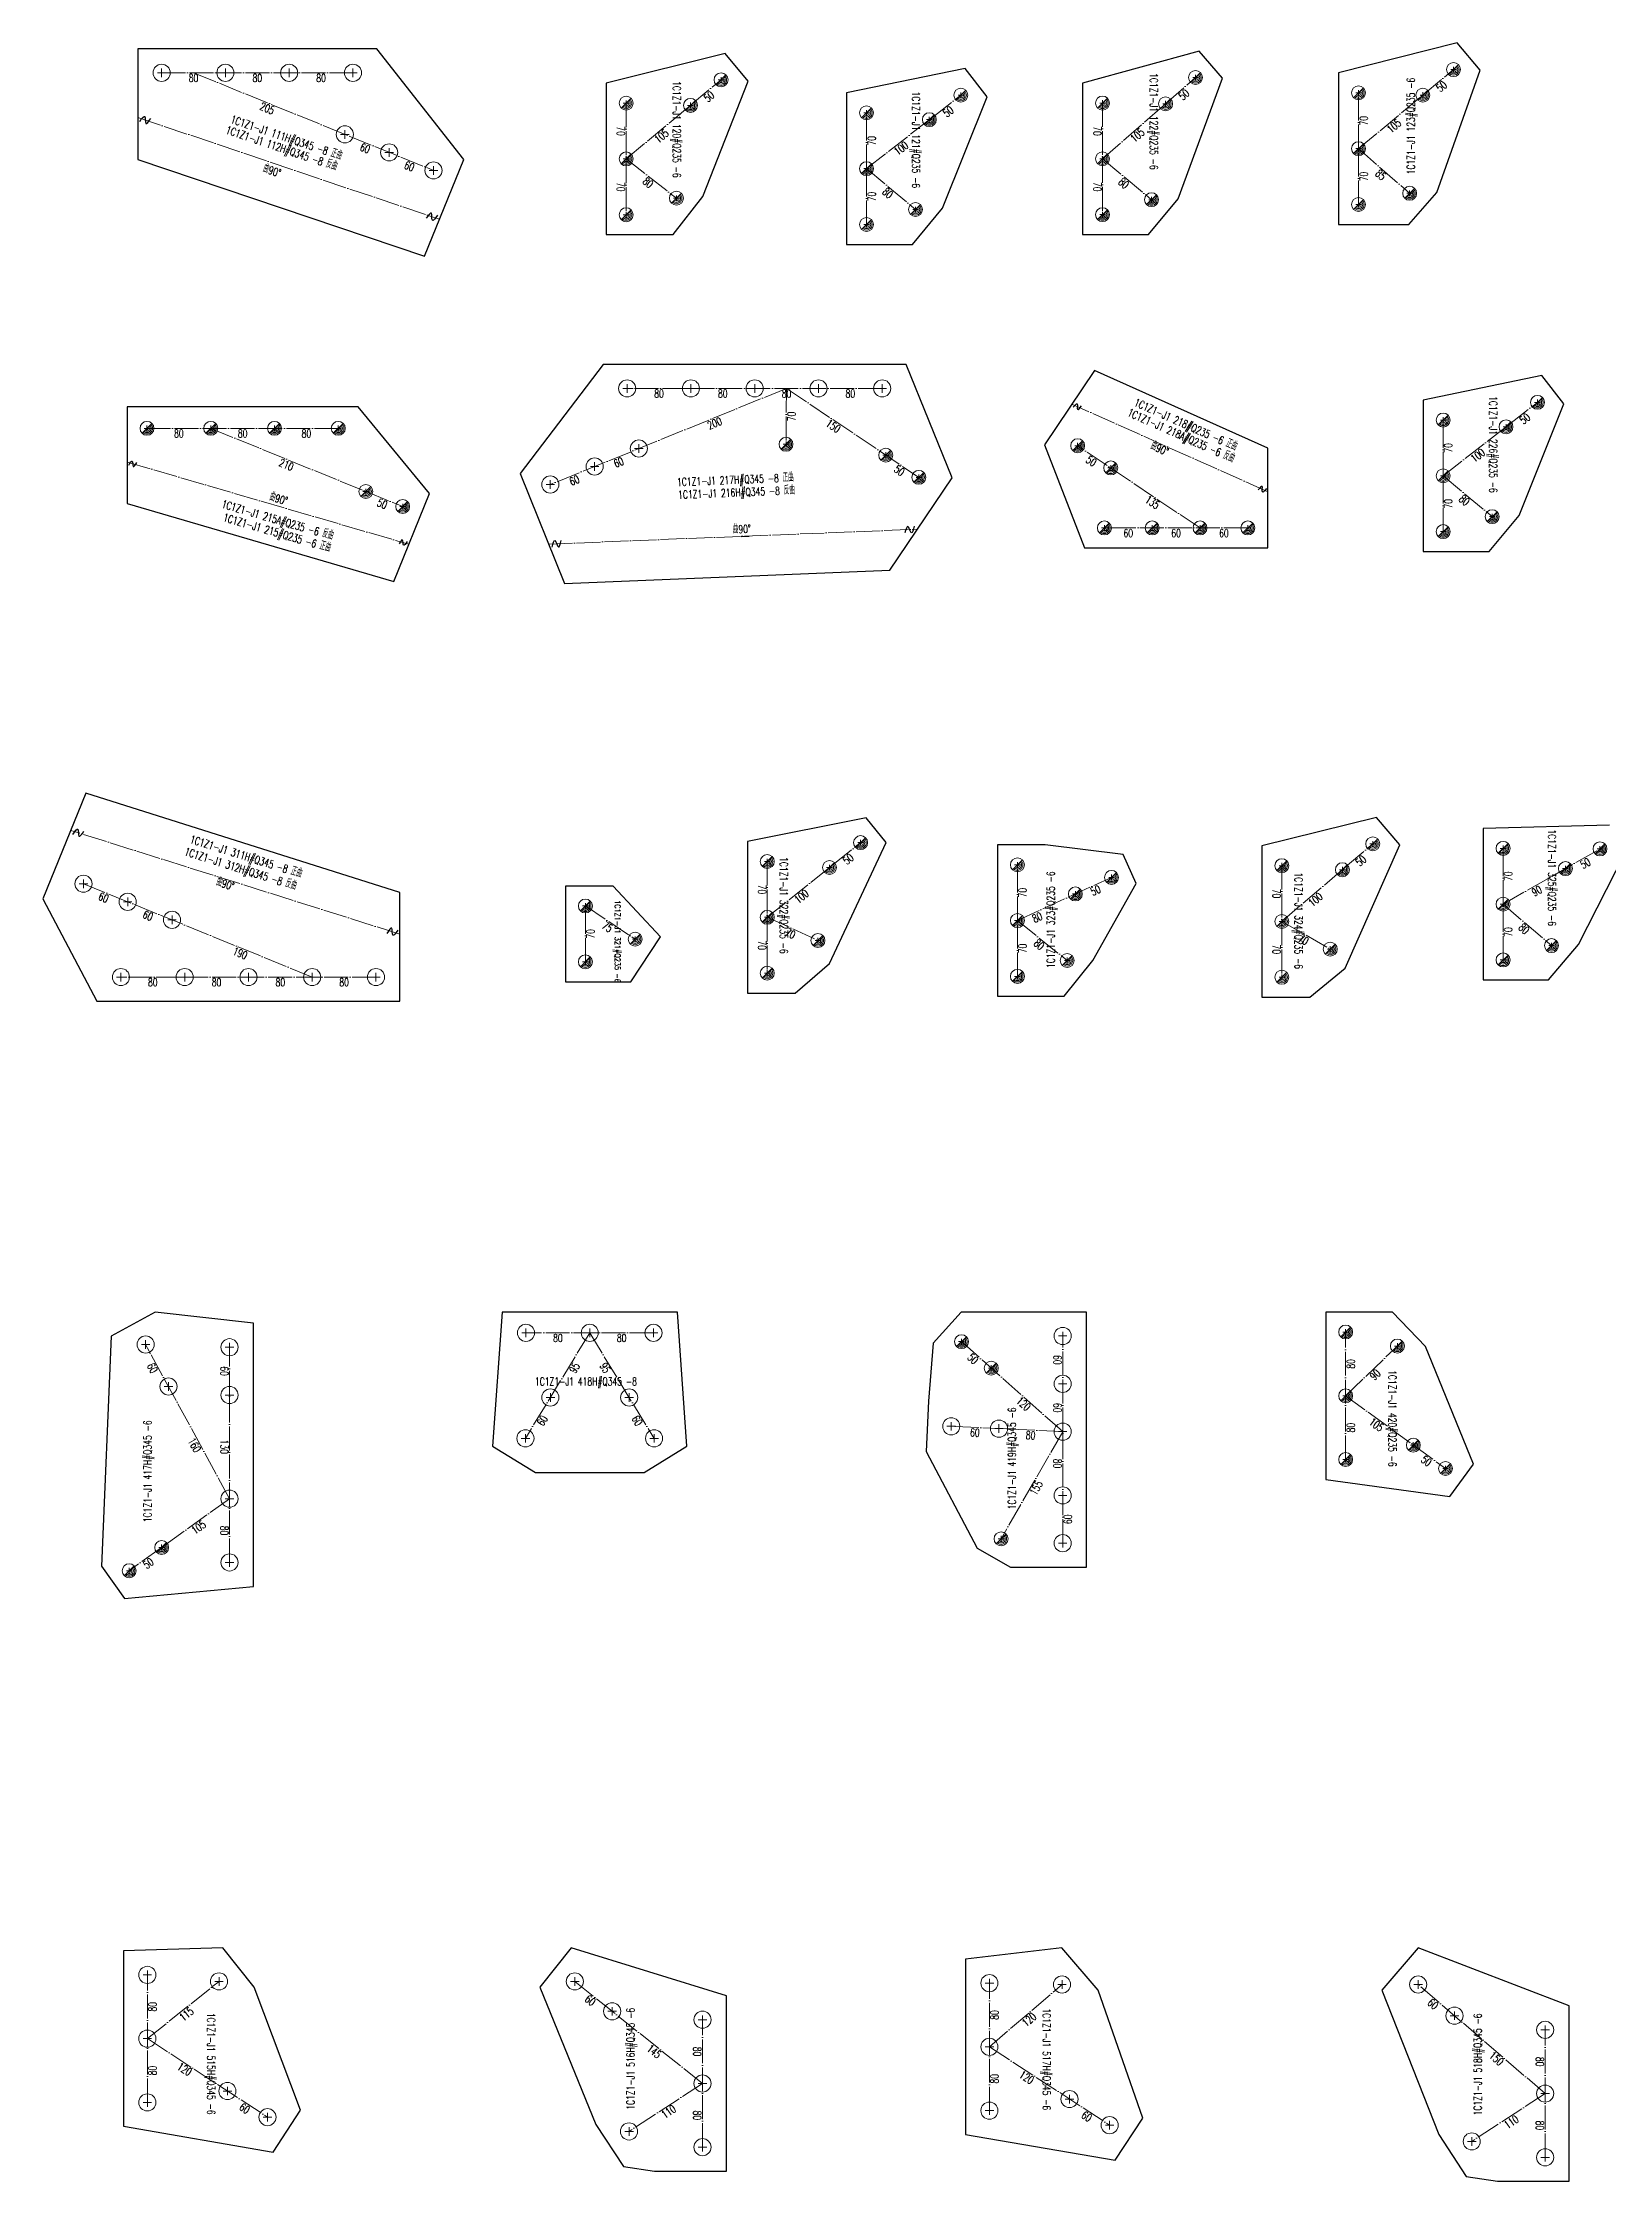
# Model space of a CAD drawing. Header units: millimetres. Extents: x 30 to 11727, y -2744 to 50.
# Drawn here: x 30 to 1994, y -2697 to -14 of the extents above; entities that cross this region are included whole.
import ezdxf
from ezdxf.enums import TextEntityAlignment as Align

# ---------------------------------------------------------------- set-up
doc = ezdxf.new("R2010")
doc.units = ezdxf.units.MM
doc.header["$LTSCALE"] = 20
doc.linetypes.add('DASHDOT2X', pattern=[1.75, 1.5, -0.125, 0, -0.125])
for name, color, linetype, lineweight in [('1', 7, 'Continuous', 25), ('11', 1, 'Continuous', 13), ('12', 7, 'Continuous', 13), ('4', 4, 'Continuous', 18), ('5', 7, 'Continuous', 13), ('7', 3, 'DASHDOT2X', 13), ('8', 6, 'DASHDOT2X', 13)]:
    doc.layers.add(name, color=color, linetype=linetype, lineweight=lineweight)
doc.styles.get("Standard").update_dxf_attribs({"font": 'simplex', "width": 0.7, "bigfont": 'gbhzfs.shx'})

# ---------------------------------------------------------------- blocks, each defined once
blk = doc.blocks.new('M20')
for p, q in [((-0.5, 0), (0.5, 0)), ((0, -0.5), (0, 0.5))]:
    blk.add_line(p, q)
blk.add_circle((0, 0), 1)
blk = doc.blocks.new('M16')
for p, q in [((-0.71, -0.71), (0.71, 0.71)), ((-0.4, 0), (0.4, 0)), ((0, 0.4), (0, -0.4))]:
    blk.add_line(p, q)
blk.add_circle((0, 0), 1)
for radius in [0.8, 0.6, 0.4, 0.2]:
    blk.add_arc((0, 0), radius, 225, 45)

msp = doc.modelspace()

# ---------------------------------------------------------------- linework, layer by layer
at = {"layer": '1'}
for p, q in [((448.8, -21.7), (148.8, -21.7)), ((148.8, -21.7), (148.8, -160.5)), ((557.8, -160.5), (448.8, -21.7)), ((1480.3, -24.7), (1334.2, -64.7)), ((1509.9, -58.6), (1480.3, -24.7)), ((1804, -14), (1655.4, -51.9)), ((1832.8, -48.6), (1804, -14)), ((885.7, -27.7), (736.5, -64.8)), ((914.5, -62.2), (885.7, -27.7)), ((1186.9, -46.3), (1038.1, -77)), ((1214.6, -81.8), (1186.9, -46.3)), ((1655.4, -51.9), (1655.4, -241.9)), ((1778.4, -202), (1832.8, -48.6)), ((736.5, -64.8), (736.5, -254.8)), ((857.8, -207), (914.5, -62.2)), ((1038.1, -77), (1038.1, -267)), ((1334.2, -64.7), (1334.2, -254.7)), ((1454, -210), (1509.9, -58.6)), ((1158.5, -221.6), (1214.6, -81.8)), ((148.8, -160.5), (508.4, -281.9)), ((508.4, -281.9), (557.8, -160.5)), ((820.6, -254.8), (857.8, -207)), ((1416.7, -254.7), (1454, -210)), ((1743.5, -241.9), (1778.4, -202)), ((1120.6, -267), (1158.5, -221.6)), ((736.5, -254.8), (820.6, -254.8)), ((1038.1, -267), (1120.6, -267)), ((1334.2, -254.7), (1416.7, -254.7)), ((1655.4, -241.9), (1743.5, -241.9)), ((732.8, -417.7), (628.4, -554.6)), ((1112.8, -417.7), (732.8, -417.7)), ((1170.6, -559.8), (1112.8, -417.7)), ((1349.1, -425.4), (1286.6, -518.3)), ((1566.5, -522.5), (1349.1, -425.4)), ((1910.4, -431.6), (1761.5, -462.4)), ((1938.1, -467.1), (1910.4, -431.6)), ((425.4, -470.8), (135.4, -470.8)), ((135.4, -470.8), (135.4, -592.2)), ((515, -579.4), (425.4, -470.8)), ((1761.5, -462.4), (1761.5, -652.4)), ((1882, -607), (1938.1, -467.1)), ((1286.6, -518.3), (1336.5, -647.8)), ((1566.5, -647.8), (1566.5, -522.5)), ((628.4, -554.6), (684.4, -692.3)), ((1092.5, -675.9), (1170.6, -559.8)), ((470, -689.8), (515, -579.4)), ((135.4, -592.2), (470, -689.8)), ((1844.1, -652.4), (1882, -607)), ((905.8, -633.3), (915.7, -632.9)), ((1336.5, -647.8), (1566.5, -647.8)), ((1761.5, -652.4), (1844.1, -652.4)), ((684.4, -692.3), (1092.5, -675.9)), ((83.8, -955.7), (29.7, -1088.3)), ((477.7, -1080), (83.8, -955.7)), ((1062.7, -986.3), (913.6, -1016.3)), ((1087.7, -1017.5), (1062.7, -986.3)), ((1702.9, -986.1), (1559.1, -1021.5)), ((1732.1, -1020.3), (1702.9, -986.1)), ((913.6, -1016.3), (913.6, -1206.3)), ((1016.6, -1169.1), (1087.7, -1017.5)), ((1995.2, -995.7), (1836.7, -999.8)), ((1836.7, -999.8), (1836.7, -1189.8)), ((1287.4, -1020.4), (1227.4, -1020.4)), ((1227.4, -1020.4), (1227.4, -1210.4)), ((1384.9, -1032.6), (1287.4, -1020.4)), ((1401.6, -1069), (1384.9, -1032.6)), ((1559.1, -1021.5), (1559.1, -1211.5)), ((1663.7, -1175.3), (1732.1, -1020.3)), ((1956.4, -1145.5), (2015, -1030.5)), ((745.4, -1072.1), (685.4, -1072.1)), ((685.4, -1072.1), (685.4, -1192.1)), ((804.8, -1135.8), (745.4, -1072.1)), ((1346.9, -1165.4), (1401.6, -1069)), ((29.7, -1088.3), (97.7, -1216.3)), ((477.7, -1216.3), (477.7, -1080)), ((767.4, -1192.1), (804.8, -1135.8)), ((1918.6, -1189.8), (1956.4, -1145.5)), ((973.6, -1206.3), (1016.6, -1169.1)), ((1310.9, -1210.4), (1346.9, -1165.4)), ((1619.1, -1211.5), (1663.7, -1175.3)), ((685.4, -1192.1), (767.4, -1192.1)), ((913.6, -1206.3), (973.6, -1206.3)), ((1836.7, -1189.8), (1918.6, -1189.8)), ((97.7, -1216.3), (477.7, -1216.3)), ((1227.4, -1210.4), (1310.9, -1210.4)), ((1559.1, -1211.5), (1619.1, -1211.5)), ((170.7, -1606.6), (115.4, -1636.8)), ((294, -1620.7), (170.7, -1606.6)), ((605.9, -1606.6), (594, -1775)), ((825.9, -1606.6), (605.9, -1606.6)), ((837.8, -1775), (825.9, -1606.6)), ((1181.7, -1606.6), (1146.9, -1645.8)), ((1339.2, -1606.6), (1181.7, -1606.6)), ((1339.2, -1926.6), (1339.2, -1606.6)), ((1722.8, -1606.6), (1639.2, -1606.6)), ((1639.2, -1606.6), (1639.2, -1816.6)), ((1764.4, -1649.8), (1722.8, -1606.6)), ((294, -1950.7), (294, -1620.7)), ((115.4, -1636.8), (103.3, -1925.4)), ((1146.9, -1645.8), (1140.9, -1718.4)), ((1824.5, -1797.4), (1764.4, -1649.8)), ((1140.9, -1718.4), (1137.8, -1781.4)), ((594, -1775), (647.8, -1807.8)), ((784.1, -1807.8), (837.8, -1775)), ((1137.8, -1781.4), (1202.1, -1902.7)), ((1795, -1837.8), (1824.5, -1797.4)), ((647.8, -1807.8), (784.1, -1807.8)), ((1639.2, -1816.6), (1795, -1837.8)), ((1202.1, -1902.7), (1243.6, -1926.6)), ((103.3, -1925.4), (132.4, -1966)), ((1243.6, -1926.6), (1339.2, -1926.6)), ((132.4, -1966), (294, -1950.7)), ((255.5, -2404.2), (130.9, -2408.2)), ((130.9, -2408.2), (130.9, -2628.2)), ((294.8, -2453.4), (255.5, -2404.2)), ((692.4, -2404.2), (653.1, -2453.4)), ((887.3, -2464.4), (692.4, -2404.2)), ((1308.3, -2404.2), (1187.3, -2418.5)), ((1353.9, -2457.4), (1308.3, -2404.2)), ((1755.2, -2404.2), (1709.6, -2457.4)), ((1944.5, -2477.1), (1755.2, -2404.2)), ((1187.3, -2418.5), (1187.3, -2638.5)), ((353.1, -2608), (294.8, -2453.4)), ((653.1, -2453.4), (723.7, -2625.9)), ((887.3, -2684.4), (887.3, -2464.4)), ((1409.6, -2618), (1353.9, -2457.4)), ((1709.6, -2457.4), (1780.9, -2638.4)), ((1944.5, -2697.1), (1944.5, -2477.1)), ((130.9, -2628.2), (318.6, -2660.8)), ((318.6, -2660.8), (353.1, -2608)), ((723.7, -2625.9), (758.2, -2678.6)), ((1375.2, -2670.7), (1409.6, -2618)), ((1187.3, -2638.5), (1375.2, -2670.7)), ((1780.9, -2638.4), (1815.2, -2691.2)), ((758.2, -2678.6), (797.3, -2684.4)), ((797.3, -2684.4), (887.3, -2684.4)), ((1815.2, -2691.2), (1854.5, -2697.1)), ((1854.5, -2697.1), (1944.5, -2697.1))]:
    msp.add_line(p, q, dxfattribs=at)
for points in [[(151.3, -112.8), (157.7, -106.5), (158.9, -115.3), (165.3, -109)], [(524.8, -230.5), (518.4, -236.8), (517.2, -227.9), (510.8, -234.2)], [(1322.3, -471.4), (1327.5, -467.2), (1327.8, -473.9), (1333, -469.6)], [(137.5, -543.8), (142, -538.9), (143.2, -545.5), (147.8, -540.6)], [(1565, -573.3), (1559.8, -577.6), (1559.5, -570.9), (1554.3, -575.1)], [(486.9, -639.6), (482.3, -644.5), (481.1, -637.9), (476.6, -642.8)], [(668.6, -646.9), (672.2, -638.7), (676.6, -646.6), (680.2, -638.4)], [(1123, -620.6), (1119.3, -628.7), (1115, -620.9), (1111.3, -629.1)], [(67.4, -1007.2), (73.7, -1000.8), (75.1, -1009.6), (81.3, -1003.2)], [(475.1, -1127.4), (468.9, -1133.8), (467.5, -1125), (461.3, -1131.4)]]:
    msp.add_spline(points, degree=3, dxfattribs=at)
at = {"layer": '7'}
for p, q in [((178.8, -51.7), (418.8, -51.7)), ((218.8, -51.7), (519.9, -174.2)), ((1680.4, -146.9), (1799.5, -47.7)), ((761.5, -159.8), (880.6, -60.6)), ((1063.1, -172), (1181.4, -79.8)), ((1359.2, -159.7), (1475.9, -57.7)), ((1680.4, -216.9), (1680.4, -76.9)), ((761.5, -89.8), (761.5, -229.8)), ((1063.1, -242), (1063.1, -102)), ((1359.2, -89.7), (1359.2, -229.7)), ((761.5, -159.8), (824.6, -209)), ((1359.2, -159.7), (1420.7, -210.9)), ((1680.4, -146.9), (1744.5, -202.9)), ((1063.1, -172), (1124.6, -223.3)), ((962.8, -447.7), (666.4, -568.3)), ((1082.8, -447.7), (762.8, -447.7)), ((962.8, -447.8), (962.1, -517.8)), ((962.8, -447.7), (1128.7, -559.3)), ((1786.5, -557.4), (1904.8, -465.2)), ((400.4, -497.8), (160.4, -497.8)), ((240.4, -497.8), (481.2, -595.9)), ((1786.5, -627.4), (1786.5, -487.4)), ((1481.5, -622.8), (1328, -519.6)), ((1786.5, -557.4), (1848, -608.6)), ((1541.5, -622.8), (1361.5, -622.8)), ((938.6, -1111.3), (1055.7, -1017.6)), ((1584.1, -1116.5), (1698.2, -1019.1)), ((938.6, -1041.3), (938.6, -1181.3)), ((1252.4, -1185.4), (1252.4, -1045.4)), ((1861.7, -1164.8), (1861.7, -1024.8)), ((1861.7, -1094.8), (1983.3, -1025.5)), ((367.7, -1186.3), (80.7, -1069.2)), ((1252.4, -1115.4), (1370.5, -1061.2)), ((1584.1, -1046.5), (1584.1, -1186.5)), ((710.4, -1167.1), (710.4, -1097.1)), ((710.4, -1097.1), (772.9, -1138.7)), ((1861.7, -1094.8), (1922.5, -1146.8)), ((938.6, -1111.3), (1002.2, -1140.4)), ((1252.4, -1115.4), (1314.8, -1165.4)), ((1584.1, -1116.5), (1644.9, -1151.2)), ((447.7, -1186.3), (127.7, -1186.3)), ((715.9, -1632.6), (635.2, -1765)), ((795.9, -1632.6), (635.9, -1632.6)), ((715.9, -1632.6), (796.6, -1765)), ((1309.2, -1896.6), (1309.2, -1636.6)), ((1664.2, -1791.6), (1664.2, -1631.6)), ((264, -1840.7), (158.7, -1647.3)), ((264, -1920.7), (264, -1650.7)), ((1309.2, -1756.6), (1182.2, -1643.7)), ((1664.2, -1711.6), (1729.1, -1649.2)), ((1664.2, -1711.6), (1789.5, -1802.9)), ((1309.2, -1756.6), (1169.4, -1749.9)), ((1309.2, -1756.7), (1231.9, -1891)), ((264, -1840.7), (138.1, -1931.1)), ((160.9, -2598.2), (160.9, -2438.2)), ((160.9, -2518.2), (250.8, -2446.4)), ((857.3, -2574.4), (697.1, -2446.4)), ((1217.3, -2608.5), (1217.3, -2448.5)), ((1217.3, -2528.5), (1308.4, -2450.3)), ((1914.5, -2587.1), (1755.2, -2450.3)), ((857.3, -2654.4), (857.3, -2494.4)), ((160.9, -2518.2), (311.6, -2616.7)), ((1914.5, -2667.1), (1914.5, -2507.1)), ((1217.3, -2528.5), (1368.1, -2626.7)), ((857.3, -2574.4), (765.2, -2634.6)), ((1914.5, -2587.1), (1822.4, -2647.1))]:
    msp.add_line(p, q, dxfattribs=at)
at = {"layer": '8'}
for p, q in [((148.8, -107.7), (527.3, -235.5)), ((1566.5, -577.3), (1320.8, -467.5)), ((135.4, -540.1), (488.9, -643.3)), ((664.4, -643.1), (1127.1, -624.4)), ((477.7, -1132.4), (64.8, -1002.2))]:
    msp.add_line(p, q, dxfattribs=at)

# ---------------------------------------------------------------- block references
at = {"layer": '5'}
for name, p, xscale, yscale, zscale in [('M20', (178.8, -51.7), 10.75, 10.75, 10.75), ('M20', (258.8, -51.7), 10.75, 10.75, 10.75), ('M20', (338.8, -51.7), 10.75, 10.75, 10.75), ('M20', (418.8, -51.7), 10.75, 10.75, 10.75), ('M16', (880.6, -60.6), 8.75, 8.75, 8.75), ('M16', (1475.9, -57.7), 8.75, 8.75, 8.75), ('M16', (1799.5, -47.7), 8.75, 8.75, 8.75), ('M16', (1181.4, -79.8), 8.75, 8.75, 8.75), ('M16', (1680.4, -76.9), 8.75, 8.75, 8.75), ('M16', (1761.1, -79.7), 8.75, 8.75, 8.75), ('M16', (761.5, -89.8), 8.75, 8.75, 8.75), ('M16', (842.2, -92.6), 8.75, 8.75, 8.75), ('M16', (1063.1, -102), 8.75, 8.75, 8.75), ('M16', (1141.9, -110.5), 8.75, 8.75, 8.75), ('M16', (1359.2, -89.7), 8.75, 8.75, 8.75), ('M16', (1438.3, -90.6), 8.75, 8.75, 8.75), ('M20', (408.7, -129), 10.75, 10.75, 10.75), ('M20', (464.3, -151.6), 10.75, 10.75, 10.75), ('M16', (761.5, -159.8), 8.75, 8.75, 8.75), ('M16', (1359.2, -159.7), 8.75, 8.75, 8.75), ('M16', (1680.4, -146.9), 8.75, 8.75, 8.75), ('M20', (519.9, -174.2), 10.75, 10.75, 10.75), ('M16', (1063.1, -172), 8.75, 8.75, 8.75), ('M16', (824.6, -209), 8.75, 8.75, 8.75), ('M16', (1124.6, -223.3), 8.75, 8.75, 8.75), ('M16', (1420.7, -210.9), 8.75, 8.75, 8.75), ('M16', (1680.4, -216.9), 8.75, 8.75, 8.75), ('M16', (1744.5, -202.9), 8.75, 8.75, 8.75), ('M16', (761.5, -229.8), 8.75, 8.75, 8.75), ('M16', (1063.1, -242), 8.75, 8.75, 8.75), ('M16', (1359.2, -229.7), 8.75, 8.75, 8.75), ('M20', (762.8, -447.7), 10.75, 10.75, 10.75), ('M20', (842.8, -447.7), 10.75, 10.75, 10.75), ('M20', (922.8, -447.7), 10.75, 10.75, 10.75), ('M20', (1002.8, -447.7), 10.75, 10.75, 10.75), ('M20', (1082.8, -447.7), 10.75, 10.75, 10.75), ('M16', (1786.5, -487.4), 8.75, 8.75, 8.75), ('M16', (1904.8, -465.2), 8.75, 8.75, 8.75), ('M16', (160.4, -497.8), 8.75, 8.75, 8.75), ('M16', (240.4, -497.8), 8.75, 8.75, 8.75), ('M16', (320.4, -497.8), 8.75, 8.75, 8.75), ('M16', (400.4, -497.8), 8.75, 8.75, 8.75), ('M16', (962.1, -517.8), 8.75, 8.75, 8.75), ('M16', (1865.4, -495.9), 8.75, 8.75, 8.75), ('M20', (722, -545.7), 10.75, 10.75, 10.75), ('M20', (777.5, -523.1), 10.75, 10.75, 10.75), ('M16', (1087.2, -531.4), 8.75, 8.75, 8.75), ('M16', (1328, -519.6), 8.75, 8.75, 8.75), ('M20', (666.4, -568.3), 10.75, 10.75, 10.75), ('M16', (1128.7, -559.3), 8.75, 8.75, 8.75), ('M16', (1369.5, -547.5), 8.75, 8.75, 8.75), ('M16', (1786.5, -557.4), 8.75, 8.75, 8.75), ('M16', (434.9, -577), 8.75, 8.75, 8.75), ('M16', (481.2, -595.9), 8.75, 8.75, 8.75), ('M16', (1361.5, -622.8), 8.75, 8.75, 8.75), ('M16', (1421.5, -622.8), 8.75, 8.75, 8.75), ('M16', (1481.5, -622.8), 8.75, 8.75, 8.75), ('M16', (1541.5, -622.8), 8.75, 8.75, 8.75), ('M16', (1848, -608.6), 8.75, 8.75, 8.75), ('M16', (1786.5, -627.4), 8.75, 8.75, 8.75), ('M16', (1055.7, -1017.6), 8.75, 8.75, 8.75), ('M16', (1698.2, -1019.1), 8.75, 8.75, 8.75), ('M16', (1861.7, -1024.8), 8.75, 8.75, 8.75), ('M16', (1983.3, -1025.5), 8.75, 8.75, 8.75), ('M16', (938.6, -1041.3), 8.75, 8.75, 8.75), ('M16', (1016.6, -1048.8), 8.75, 8.75, 8.75), ('M16', (1252.4, -1045.4), 8.75, 8.75, 8.75), ('M16', (1584.1, -1046.5), 8.75, 8.75, 8.75), ('M16', (1660.1, -1051.6), 8.75, 8.75, 8.75), ('M16', (1939.9, -1050.2), 8.75, 8.75, 8.75), ('M20', (80.7, -1069.2), 10.75, 10.75, 10.75), ('M16', (1370.5, -1061.2), 8.75, 8.75, 8.75), ('M20', (136.2, -1091.8), 10.75, 10.75, 10.75), ('M16', (710.4, -1097.1), 8.75, 8.75, 8.75), ('M16', (1325.1, -1082), 8.75, 8.75, 8.75), ('M16', (1861.7, -1094.8), 8.75, 8.75, 8.75), ('M20', (191.8, -1114.5), 10.75, 10.75, 10.75), ('M16', (938.6, -1111.3), 8.75, 8.75, 8.75), ('M16', (1252.4, -1115.4), 8.75, 8.75, 8.75), ('M16', (1584.1, -1116.5), 8.75, 8.75, 8.75), ('M16', (772.9, -1138.7), 8.75, 8.75, 8.75), ('M16', (1002.2, -1140.4), 8.75, 8.75, 8.75), ('M16', (1644.9, -1151.2), 8.75, 8.75, 8.75), ('M16', (1922.5, -1146.8), 8.75, 8.75, 8.75), ('M20', (127.7, -1186.3), 10.75, 10.75, 10.75), ('M20', (207.7, -1186.3), 10.75, 10.75, 10.75), ('M20', (287.7, -1186.3), 10.75, 10.75, 10.75), ('M20', (367.7, -1186.3), 10.75, 10.75, 10.75), ('M20', (447.7, -1186.3), 10.75, 10.75, 10.75), ('M16', (710.4, -1167.1), 8.75, 8.75, 8.75), ('M16', (938.6, -1181.3), 8.75, 8.75, 8.75), ('M16', (1252.4, -1185.4), 8.75, 8.75, 8.75), ('M16', (1314.8, -1165.4), 8.75, 8.75, 8.75), ('M16', (1584.1, -1186.5), 8.75, 8.75, 8.75), ('M16', (1861.7, -1164.8), 8.75, 8.75, 8.75), ('M20', (158.7, -1647.3), 10.75, 10.75, 10.75), ('M20', (635.9, -1632.6), 10.75, 10.75, 10.75), ('M20', (715.9, -1632.6), 10.75, 10.75, 10.75), ('M20', (795.9, -1632.6), 10.75, 10.75, 10.75), ('M16', (1182.2, -1643.7), 8.75, 8.75, 8.75), ('M20', (1309.2, -1636.6), 10.75, 10.75, 10.75), ('M16', (1664.2, -1631.6), 8.75, 8.75, 8.75), ('M20', (264, -1650.7), 10.75, 10.75, 10.75), ('M16', (1729.1, -1649.2), 8.75, 8.75, 8.75), ('M20', (187.4, -1700), 10.75, 10.75, 10.75), ('M16', (1219.6, -1676.9), 8.75, 8.75, 8.75), ('M20', (1309.2, -1696.6), 10.75, 10.75, 10.75), ('M20', (264, -1710.7), 10.75, 10.75, 10.75), ('M20', (666.5, -1713.8), 10.75, 10.75, 10.75), ('M20', (765.4, -1713.8), 10.75, 10.75, 10.75), ('M16', (1664.2, -1711.6), 8.75, 8.75, 8.75), ('M20', (1169.4, -1749.9), 10.75, 10.75, 10.75), ('M20', (1229.3, -1752.8), 10.75, 10.75, 10.75), ('M20', (635.2, -1765), 10.75, 10.75, 10.75), ('M20', (796.6, -1765), 10.75, 10.75, 10.75), ('M20', (1309.2, -1756.6), 10.75, 10.75, 10.75), ('M16', (1749.1, -1773.5), 8.75, 8.75, 8.75), ('M16', (1664.2, -1791.6), 8.75, 8.75, 8.75), ('M16', (1789.5, -1802.9), 8.75, 8.75, 8.75), ('M20', (264, -1840.7), 10.75, 10.75, 10.75), ('M20', (1309.2, -1836.6), 10.75, 10.75, 10.75), ('M16', (178.8, -1901.9), 8.75, 8.75, 8.75), ('M16', (1231.9, -1891), 8.75, 8.75, 8.75), ('M20', (1309.2, -1896.6), 10.75, 10.75, 10.75), ('M16', (138.1, -1931.1), 8.75, 8.75, 8.75), ('M20', (264, -1920.7), 10.75, 10.75, 10.75), ('M20', (160.9, -2438.2), 10.75, 10.75, 10.75), ('M20', (250.8, -2446.4), 10.75, 10.75, 10.75), ('M20', (697.1, -2446.4), 10.75, 10.75, 10.75), ('M20', (1217.3, -2448.5), 10.75, 10.75, 10.75), ('M20', (1308.4, -2450.3), 10.75, 10.75, 10.75), ('M20', (1755.2, -2450.3), 10.75, 10.75, 10.75), ('M20', (744, -2483.9), 10.75, 10.75, 10.75), ('M20', (857.3, -2494.4), 10.75, 10.75, 10.75), ('M20', (1800.7, -2489.4), 10.75, 10.75, 10.75), ('M20', (160.9, -2518.2), 10.75, 10.75, 10.75), ('M20', (1217.3, -2528.5), 10.75, 10.75, 10.75), ('M20', (1914.5, -2507.1), 10.75, 10.75, 10.75), ('M20', (261.3, -2583.9), 10.75, 10.75, 10.75), ('M20', (857.3, -2574.4), 10.75, 10.75, 10.75), ('M20', (160.9, -2598.2), 10.75, 10.75, 10.75), ('M20', (1217.3, -2608.5), 10.75, 10.75, 10.75), ('M20', (1317.8, -2594), 10.75, 10.75, 10.75), ('M20', (1914.5, -2587.1), 10.75, 10.75, 10.75), ('M20', (311.6, -2616.7), 10.75, 10.75, 10.75), ('M20', (765.2, -2634.6), 10.75, 10.75, 10.75), ('M20', (1368.1, -2626.7), 10.75, 10.75, 10.75), ('M20', (857.3, -2654.4), 10.75, 10.75, 10.75), ('M20', (1822.4, -2647.1), 10.75, 10.75, 10.75), ('M20', (1914.5, -2667.1), 10.75, 10.75, 10.75)]:
    msp.add_blockref(name, p, dxfattribs=dict(at, xscale=xscale, yscale=yscale, zscale=zscale))

# ---------------------------------------------------------------- texts
at = {"layer": '11', "width": 0.7}
for s, p in [('80', (218.8, -53.2)), ('80', (298.8, -53.2)), ('80', (378.8, -53.2)), ('80', (802.8, -449.2)), ('80', (882.8, -449.2)), ('80', (962.8, -449.2)), ('80', (1042.8, -449.2)), ('80', (200.4, -499.3)), ('80', (280.4, -499.3)), ('80', (360.4, -499.3)), ('60', (1391.5, -624.3)), ('60', (1451.5, -624.3)), ('60', (1511.5, -624.3)), ('80', (167.7, -1187.8)), ('80', (247.7, -1187.8)), ('80', (327.7, -1187.8)), ('80', (407.7, -1187.8)), ('80', (675.9, -1634.1)), ('80', (755.9, -1634.1))]:
    msp.add_text(s, height=10, dxfattribs=at).set_placement(p, align=Align.TOP_CENTER)
for s, rotation, p in [('50', 39.8056, (862.3, -77.7)), ('50', 41.1356, (1458.1, -75.3)), ('50', 39.7964, (1781.3, -64.9)), ('205', 337.858, (313.2, -91.7)), ('50', 37.9403, (1162.6, -96.4)), ('70', 90, (1681.9, -111.9)), ('70', 270, (760, -124.8)), ('105', 39.8056, (802.8, -127.3)), ('70', 90, (1064.6, -137)), ('70', 270, (1357.7, -124.7)), ('105', 41.1356, (1399.7, -126.3)), ('105', 39.7964, (1721.7, -114.5)), ('60', 337.858, (435.9, -141.7)), ('100', 37.9403, (1103.4, -142.5)), ('60', 337.858, (491.5, -164.3)), ('80', 322.0438, (792.1, -185.6)), ('80', 320.2036, (1389, -186.5)), ('70', 90, (1681.9, -181.9)), ('85', 318.8644, (1711.5, -176)), ('70', 270, (760, -194.8)), ('70', 90, (1064.6, -207)), ('80', 320.1944, (1092.9, -198.8)), ('70', 270, (1357.7, -194.7)), ('70', 89.4333, (963.9, -482.8)), ('50', 37.9403, (1886, -481.7)), ('200', 22.142, (870.7, -486.8)), ('150', 326.0728, (1024.2, -490.8)), ('210', 337.8475, (337.1, -538.8)), ('60', 22.142, (750.3, -535.8)), ('50', 326.0833, (1347.9, -534.8)), ('70', 90, (1788, -522.4)), ('100', 37.9403, (1826.9, -527.8)), ('60', 22.142, (694.7, -558.4)), ('50', 326.0728, (1107.1, -546.6)), ('50', 337.8475, (457.5, -587.8)), ('135', 326.0833, (1424.6, -586.4)), ('70', 90, (1788, -592.4)), ('80', 320.1944, (1816.3, -584.2)), ('50', 38.6699, (1037.1, -1034.3)), ('50', 40.5078, (1680.1, -1036.5)), ('50', 29.6819, (1962.4, -1039.2)), ('70', 270, (937.1, -1076.3)), ('50', 24.6206, (1348.4, -1073)), ('70', 90, (1863.2, -1059.8)), ('90', 29.6819, (1901.5, -1073.8)), ('60', 337.809, (107.9, -1081.9)), ('100', 38.6699, (978.5, -1081.2)), ('70', 90, (1253.9, -1080.4)), ('70', 270, (1582.6, -1081.5)), ('100', 40.5078, (1623.1, -1085.2)), ('60', 337.809, (163.5, -1104.6)), ('75', 326.3917, (740.8, -1119.2)), ('70', 335.3797, (969.7, -1127.2)), ('80', 24.6206, (1275.3, -1106.8)), ('70', 90, (1863.2, -1129.8)), ('80', 319.4459, (1891.1, -1121.9)), ('190', 337.809, (279.2, -1151.8)), ('70', 90, (711.9, -1132.1)), ('70', 270, (937.1, -1146.3)), ('70', 90, (1253.9, -1150.4)), ('80', 321.3301, (1282.7, -1141.6)), ('70', 270, (1582.6, -1151.5)), ('70', 330.3084, (1613.8, -1135.1)), ('50', 318.3702, (1199.9, -1661.4)), ('60', 270, (1307.7, -1666.6)), ('60', 298.5851, (171.7, -1674.4)), ('60', 270, (262.5, -1680.7)), ('95', 58.6371, (692.5, -1674)), ('95', 301.3635, (739.4, -1674)), ('80', 90, (1665.7, -1671.6)), ('90', 43.926, (1697.7, -1681.5)), ('120', 318.3702, (1263.4, -1717.9)), ('60', 58.6374, (652.1, -1740.2)), ('60', 301.3635, (779.7, -1740.2)), ('60', 270, (1307.7, -1726.6)), ('105', 323.9268, (1705.8, -1743.8)), ('160', 298.5794, (224.4, -1771.1)), ('130', 270, (262.5, -1775.7)), ('60', 357.2217, (1199.3, -1752.8)), ('80', 357.2217, (1269.2, -1756.2)), ('80', 90, (1665.7, -1751.6)), ('80', 270, (1307.7, -1796.6)), ('50', 323.9268, (1768.4, -1789.4)), ('155', 60.0903, (1271.8, -1824.6)), ('105', 35.6957, (222.3, -1872.5)), ('80', 270, (262.5, -1880.7)), ('60', 90, (1310.7, -1866.6)), ('50', 35.6957, (159.3, -1917.7)), ('60', 321.3683, (719.6, -2466.3)), ('80', 90, (162.4, -2478.2)), ('115', 38.6318, (206.8, -2483.5)), ('80', 90, (1218.8, -2488.5)), ('120', 40.6309, (1263.8, -2490.5)), ('60', 319.3692, (1777, -2471)), ('145', 321.3683, (799.7, -2530.3)), ('80', 270, (855.8, -2534.4)), ('150', 319.3692, (1856.6, -2539.4)), ('80', 270, (1913, -2547.1)), ('80', 90, (162.4, -2558.2)), ('120', 326.8214, (210.3, -2552.3)), ('80', 90, (1218.8, -2568.5)), ('120', 326.9249, (1266.7, -2562.5)), ('60', 326.8214, (285.6, -2601.6)), ('110', 33.1856, (812.1, -2605.7)), ('80', 270, (855.8, -2614.4)), ('60', 326.9249, (1342.1, -2611.6)), ('110', 33.0807, (1869.3, -2618.4)), ('80', 270, (1913, -2627.1))]:
    msp.add_text(s, height=10, rotation=rotation, dxfattribs=at).set_placement(p, align=Align.TOP_CENTER)
at = {"layer": '12', "width": 0.7}
for s, height, rotation, p in [('1C1Z1-J1 120#Q235 -6 ', 10, 270, (817.1, -62.1)), ('1C1Z1-J1 121#Q235 -6 ', 10, 270, (1117.2, -75.2)), ('1C1Z1-J1 122#Q235 -6 ', 10, 270, (1415.6, -52.1)), ('1C1Z1-J1 111H#Q345 -8 正曲', 10, 341.3339, (263.5, -117.1)), ('1C1Z1-J1 112H#Q345 -8 反曲', 10, 341.3339, (257.5, -130.4)), ('1C1Z1-J1 226#Q235 -6 ', 10, 270, (1841.4, -457.4)), ('1C1Z1-J1 217H#Q345 -8 正曲', 10, 2.3067, (825.6, -573.3)), ('1C1Z1-J1 215A#Q235 -6 反曲', 10, 343.7224, (252.4, -600)), ('1C1Z1-J1 216H#Q345 -8 反曲', 10, 2.3067, (827.1, -589.2)), ('1C1Z1-J1 215#Q235 -6 正曲', 10, 343.7224, (254.3, -616.8)), ('1C1Z1-J1 325#Q235 -6 ', 10, 270, (1915.1, -1001)), ('1C1Z1-J1 322#Q235 -6 ', 10, 270, (951.4, -1035.7)), ('1C1Z1-J1 324#Q235 -6 ', 10, 270, (1597.2, -1055)), ('1C1Z1-J1 321#Q235 -6 ', 7, 270, (745.2, -1089.8)), ('1C1Z1-J1 420#Q235 -6 ', 10, 270, (1714.8, -1679.4)), ('1C1Z1-J1 417H#Q345 -6 ', 10, 90, (169.1, -1870.3)), ('1C1Z1-J1 419H#Q345 -6 ', 10, 90, (1253.6, -1854.1)), ('1C1Z1-J1 515H#Q345 -6 ', 10, 270, (232.9, -2485.7)), ('1C1Z1-J1 516H#Q345 -6 ', 10, 90, (775.1, -2607.4)), ('1C1Z1-J1 517H#Q345 -6 ', 10, 270, (1281.1, -2480.2)), ('1C1Z1-J1 518H#Q345 -6 ', 10, 90, (1837.9, -2614.5))]:
    msp.add_text(s, height=height, rotation=rotation, dxfattribs=at).set_placement(p, align=Align.BOTTOM_LEFT)
for s, rotation, p in [('1C1Z1-J1 123#Q235 -6 ', 90, (1741, -179.2)), ('1C1Z1-J1 218A#Q235 -6 反曲', 335.9195, (1393.6, -472.5)), ('1C1Z1-J1 218#Q235 -6 正曲', 335.9195, (1401.9, -459.8)), ('1C1Z1-J1 311H#Q345 -8 正曲', 342.495, (216.5, -1008.1)), ('1C1Z1-J1 312H#Q345 -8 反曲', 342.495, (209.6, -1023.5)), ('1C1Z1-J1 323#Q235 -6 ', 90, (1289.2, -1174.9))]:
    msp.add_text(s, height=10, rotation=rotation, dxfattribs=at).set_placement(p, align=Align.TOP_LEFT)
msp.add_text('1C1Z1-J1 418H#Q345 -8 ', height=10, dxfattribs=at).set_placement((647.2, -1688.7), align=Align.TOP_LEFT)
at = {"layer": '4', "width": 0.7}
for rotation, p in [(341.3339, (304, -178.6)), (343.7224, (312.5, -590.7)), (2.3067, (895.7, -632.7))]:
    msp.add_text('曲90°', height=10, rotation=rotation, dxfattribs=at).set_placement(p, align=Align.BOTTOM_LEFT)
for rotation, p in [(335.9195, (1443.2, -523.3)), (342.495, (271, -1068.2))]:
    msp.add_text('曲90°', height=10, rotation=rotation, dxfattribs=at).set_placement(p, align=Align.TOP_RIGHT)

doc.saveas('drawing.dxf')
